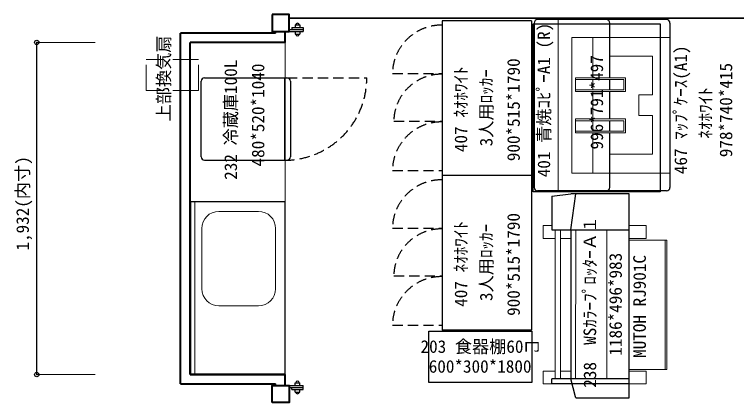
# Model space of a CAD drawing. Units: millimetres at full size, sheet at 1:50; details may follow other scales. Extents: x -9796 to 9869, y -7043 to 6939.
# Drawn here: x 686 to 4891, y 343 to 2601 of the extents above; entities that cross this region are included whole.
import ezdxf
from ezdxf.enums import TextEntityAlignment as Align

# ---------------------------------------------------------------- set-up
doc = ezdxf.new("R2010")
doc.units = ezdxf.units.MM
doc.header["$LTSCALE"] = 50
doc.header["$PDMODE"] = 32
doc.header["$PDSIZE"] = 25
doc.linetypes.add('DASHED1', pattern=[1.8, 1.2, -0.6])
doc.linetypes.add('DASHED3', pattern=[4, 3, -1])
for name, color, linetype, lineweight in [('0-1', 7, 'Continuous', 25), ('0-2', 7, 'Continuous', 25), ('0-3', 7, 'Continuous', 25)]:
    doc.layers.add(name, color=color, linetype=linetype, lineweight=lineweight)
doc.styles.add('ＭＳ ゴシック', font='')
doc.styles.get('ＭＳ ゴシック').set_extended_font_data('MS Gothic')

msp = doc.modelspace()

# ---------------------------------------------------------------- linework, layer by layer
at = {"layer": '0-1'}
for p, q in [((2301.88, 2525.12), (2366.88, 2525.12)), ((2301.88, 2525.12), (2301.88, 2513.12)), ((2320.38, 2540.12), (2348.38, 2540.12)), ((2320.38, 2540.12), (2320.38, 2525.12)), ((2348.38, 2540.12), (2348.38, 2525.12)), ((2366.88, 2525.12), (2366.88, 2501.12)), ((2286.88, 2513.12), (2366.88, 2513.12)), ((2286.88, 2501.12), (2366.88, 2501.12)), ((2320.38, 2501.12), (2320.38, 2486.12)), ((2320.38, 2486.12), (2348.38, 2486.12)), ((2348.38, 2501.12), (2348.38, 2486.12)), ((816.11, 506.12), (816.11, 2438.12)), ((1712.14, 1510.44), (1712.14, 510.44)), ((2262.14, 1510.44), (1712.14, 1510.44)), ((2286.88, 443.12), (2366.88, 443.12)), ((2286.88, 431.12), (2366.88, 431.12)), ((2301.88, 419.12), (2301.88, 431.12)), ((2320.38, 458.12), (2348.38, 458.12)), ((2320.38, 443.12), (2320.38, 458.12)), ((2348.38, 443.12), (2348.38, 458.12)), ((2366.88, 419.12), (2366.88, 443.12)), ((2301.88, 419.12), (2366.88, 419.12)), ((2320.38, 404.12), (2320.38, 419.12)), ((2320.38, 404.12), (2348.38, 404.12)), ((2348.38, 404.12), (2348.38, 419.12))]:
    msp.add_line(p, q, dxfattribs=at)
at = {"layer": '0-1', "color": 2, "lineweight": 40}
for p, q in [((1653.88, 451.12), (1653.88, 2493.12)), ((2206.88, 2493.12), (1653.88, 2493.12)), ((2206.88, 2493.12), (2206.88, 2501.12)), ((2261.88, 2438.12), (2261.88, 2501.12)), ((1708.88, 506.12), (1708.88, 2438.12)), ((2261.88, 2438.12), (1708.88, 2438.12)), ((1708.88, 506.12), (2261.88, 506.12)), ((2261.88, 443.12), (2261.88, 506.12)), ((1653.88, 451.12), (2206.88, 451.12)), ((2206.88, 443.12), (2206.88, 451.12))]:
    msp.add_line(p, q, dxfattribs=at)
at = {"layer": '0-1', "color": 4, "lineweight": 18}
for p, q in [((816.11, 2438.12), (1156.88, 2438.12)), ((2261.88, 506.12), (2261.88, 2438.12)), ((1737.14, 1510.44), (1737.14, 510.44)), ((2107.14, 1455.44), (1877.14, 1455.44)), ((1777.14, 1005.44), (1777.14, 1355.44)), ((2207.14, 1355.44), (2207.14, 1005.44)), ((2107.14, 905.44), (1877.14, 905.44)), ((816.11, 506.12), (1156.88, 506.12))]:
    msp.add_line(p, q, dxfattribs=at)
at = {"layer": '0-1', "color": 4, "linetype": 'DASHED3', "lineweight": 18}
for p, q in [((1453.88, 2158.12), (1453.88, 2338.12)), ((1758.88, 2158.12), (1453.88, 2158.12))]:
    msp.add_line(p, q, dxfattribs=at)
at = {"layer": '0-1', "color": 2, "lineweight": 40}
for points in [[(2186.88, 2601.12), (2186.88, 2501.12), (2286.88, 2501.12), (2286.88, 2601.12)], [(2186.88, 343.12), (2186.88, 443.12), (2286.88, 443.12), (2286.88, 343.12)]]:
    msp.add_lwpolyline(points, close=True, dxfattribs=at)
at = {"layer": '0-1', "color": 4, "linetype": 'DASHED3', "lineweight": 18}
msp.add_lwpolyline([(1758.88, 2158.12), (1758.88, 2338.12), (1453.88, 2338.12)], dxfattribs=at)
at = {"layer": '0-1'}
msp.add_lwpolyline([(1712.14, 510.44), (2262.14, 510.44), (2262.14, 1510.44)], dxfattribs=at)
for centre, start, end in [((2334.38, 2540.12), 0, 180), ((2334.38, 2486.12), 180, 0), ((2334.38, 458.12), 0, 180), ((2334.38, 404.12), 180, 0)]:
    msp.add_arc(centre, 10, start, end, dxfattribs=at)
at = {"layer": '0-1', "color": 4, "lineweight": 18}
for centre, start, end in [((1877.14, 1355.44), 90, 180), ((2107.14, 1355.44), 0, 90), ((1877.14, 1005.44), 180, 270), ((2107.14, 1005.44), 270, 0)]:
    msp.add_arc(centre, 100, start, end, dxfattribs=at)
at = {"layer": '0-1', "color": 4}
for p in [(816.11, 2438.12), (816.11, 506.12)]:
    msp.add_point(p, dxfattribs=at)
at = {"layer": '0-2', "color": 3, "lineweight": 35}
msp.add_line((2286.88, 2578.62), (7786.88, 2578.62), dxfattribs=at)
at = {"layer": '0-3'}
for p, q in [((4483.53, 2570.93), (3732.53, 2570.93)), ((3177.72, 2563.61), (3177.72, 1663.61)), ((3697.72, 2563.61), (3177.72, 2563.61)), ((3712.53, 2550.93), (3712.53, 1594.93)), ((4152.53, 2232.93), (4152.53, 2550.93)), ((4503.53, 2550.93), (4503.53, 1594.93)), ((1793.12, 2232.82), (2273.12, 2232.82)), ((1773.12, 1772.82), (1773.12, 2212.82)), ((2293.12, 2212.82), (2293.12, 1772.82)), ((4152.53, 2162.93), (4152.53, 2222.93)), ((4152.53, 1992.93), (4152.53, 2152.93)), ((4152.53, 1922.93), (4152.53, 1982.93)), ((4152.53, 1594.93), (4152.53, 1912.93)), ((1793.12, 1752.82), (2273.12, 1752.82)), ((3177.72, 1663.61), (3177.72, 763.61)), ((3697.72, 1663.61), (3177.72, 1663.61)), ((4483.53, 1574.93), (3732.53, 1574.93)), ((3815.3, 1544.53), (3925.3, 1557.25)), ((4265.3, 1557.25), (3925.3, 1557.25)), ((3925.3, 1347.25), (3955.3, 1557.25)), ((4265.3, 371.25), (4265.3, 1557.25)), ((3815.3, 1544.53), (3815.3, 1347.25)), ((3815.3, 1347.25), (4265.3, 1347.25)), ((3925.3, 1347.25), (3925.3, 481.25)), ((4265.3, 481.25), (3815.3, 481.25)), ((3815.3, 451.25), (3815.3, 481.25)), ((4265.3, 451.25), (3815.3, 451.25)), ((3955.3, 371.25), (4265.3, 371.25))]:
    msp.add_line(p, q, dxfattribs=at)
at = {"layer": '0-3', "color": 4, "lineweight": 18}
for p, q in [((3852.53, 2570.93), (3852.53, 1574.93)), ((3932.53, 2467.93), (4503.53, 2467.93)), ((3932.53, 2467.93), (3932.53, 1677.93)), ((4054.91, 2232.93), (4054.91, 2467.93)), ((4152.53, 2357.93), (4402.53, 2357.93)), ((4402.53, 2132.93), (4402.53, 2357.93)), ((2258.12, 2232.82), (2258.12, 1752.82)), ((4244.19, 2152.93), (4244.19, 2232.93)), ((3953.96, 2222.93), (4234.19, 2222.93)), ((4054.91, 2162.93), (4054.91, 2222.93)), ((3953.96, 2152.93), (4244.19, 2152.93)), ((4054.91, 1992.93), (4054.91, 2152.93)), ((3953.96, 1982.93), (4234.19, 1982.93)), ((4054.91, 1922.93), (4054.91, 1982.93)), ((4234.19, 1922.93), (4234.19, 1982.93)), ((4244.19, 1912.93), (4244.19, 1992.93)), ((4322.53, 2012.93), (4402.53, 2012.93)), ((4402.53, 1787.93), (4402.53, 2012.93)), ((3953.96, 1922.93), (4234.19, 1922.93)), ((3953.96, 1912.93), (4244.19, 1912.93)), ((4054.91, 1677.93), (4054.91, 1912.93)), ((4152.53, 1787.93), (4402.53, 1787.93)), ((3932.53, 1677.93), (4503.53, 1677.93)), ((3765.3, 1297.25), (3765.3, 1372.25)), ((3765.3, 1372.25), (3815.3, 1372.25)), ((3835.3, 481.25), (3835.3, 1347.25)), ((3865.3, 481.25), (3865.3, 1347.25)), ((3954.21, 481.25), (3955.09, 1347.25)), ((4135.3, 481.25), (4135.3, 1347.25)), ((4265.3, 1372.25), (4365.3, 1372.25)), ((4365.3, 1297.25), (4365.3, 1372.25)), ((3765.3, 1297.25), (3835.3, 1297.25)), ((3865.3, 1297.25), (3925.3, 1297.25)), ((4265.3, 1297.25), (4365.3, 1297.25)), ((4265.3, 1287.25), (4485.3, 1287.25)), ((4475.3, 1287.25), (4475.3, 536.25)), ((4485.3, 1287.25), (4485.3, 536.25)), ((3835.3, 526.25), (3765.3, 526.25)), ((3925.3, 526.25), (3865.3, 526.25)), ((4265.3, 536.25), (4485.3, 536.25)), ((4265.3, 526.25), (4365.3, 526.25)), ((4365.3, 451.25), (4365.3, 526.25)), ((4265.3, 451.25), (4365.3, 451.25))]:
    msp.add_line(p, q, dxfattribs=at)
at = {"layer": '0-3', "linetype": 'DASHED1'}
for p, q in [((2273.12, 2232.82), (2738.12, 2232.82)), ((2887.38, 2257.37), (3172.81, 2257.37)), ((2895.09, 1979.63), (3180.52, 1979.63)), ((2887.38, 1694.17), (3172.81, 1694.17)), ((2887.38, 1357.37), (3172.81, 1357.37)), ((2895.09, 1079.63), (3180.52, 1079.63)), ((2887.38, 794.17), (3172.81, 794.17))]:
    msp.add_line(p, q, dxfattribs=at)
at = {"layer": '0-3'}
for points in [[(3697.72, 2563.61), (3697.72, 1663.61), (3177.72, 1663.61)], [(3697.72, 1663.61), (3697.72, 763.61), (3177.72, 763.61)], [(3955.3, 371.25), (3954.1, 375.65), (3925.3, 481.25)]]:
    msp.add_lwpolyline(points, dxfattribs=at)
for points in [[(4446.26, 1568.26), (3706.26, 1568.26), (3706.26, 2546.26), (4446.26, 2546.26)], [(3098.47, 459.11), (3098.47, 759.11), (3698.47, 759.11), (3698.47, 459.11)]]:
    msp.add_lwpolyline(points, close=True, dxfattribs=at)
at = {"layer": '0-3', "color": 4, "lineweight": 18}
for points in [[(3953.96, 2152.93), (3953.96, 2232.93), (4244.19, 2232.93)], [(3953.96, 2162.93), (4234.19, 2162.93), (4234.19, 2222.93)], [(4322.53, 2012.93), (4322.53, 2132.93), (4402.53, 2132.93)], [(3953.96, 1912.93), (3953.96, 1992.93), (4244.19, 1992.93)], [(3815.3, 451.25), (3765.3, 451.25), (3765.3, 526.25)]]:
    msp.add_lwpolyline(points, dxfattribs=at)
at = {"layer": '0-3'}
for centre, start, end in [((3732.53, 2550.93), 90, 180), ((4132.53, 2550.93), 0, 90), ((4483.53, 2550.93), 0, 90), ((1793.12, 2212.82), 90, 180), ((2273.12, 2212.82), 0, 90), ((1793.12, 1772.82), 180, 270), ((2273.12, 1772.82), 270, 0), ((3732.53, 1594.93), 180, 270), ((4132.53, 1594.93), 270, 0), ((4483.53, 1594.93), 270, 0)]:
    msp.add_arc(centre, 20, start, end, dxfattribs=at)
at = {"layer": '0-3', "linetype": 'DASHED1'}
for centre, radius, start, end in [((3172.81, 2253.51), 285.46, 90, 179.22572), ((2258.12, 2232.82), 480, 270, 0), ((3172.81, 1975.77), 277.74, 90, 179.20427), ((3172.81, 1690.31), 285.46, 90, 179.22577), ((3172.81, 1353.51), 285.46, 90, 179.22572), ((3172.81, 1075.77), 277.74, 90, 179.20427), ((3172.81, 790.31), 285.46, 90, 179.22577)]:
    msp.add_arc(centre, radius, start, end, dxfattribs=at)

# ---------------------------------------------------------------- texts
at = {"layer": '0-1', "color": 4, "style": 'ＭＳ ゴシック'}
for s, p in [('上部換気扇', (1614.19, 1978.63)), ('1,932(内寸)', (792.45, 1227.29))]:
    msp.add_text(s, height=73.31, rotation=90, dxfattribs=at).set_placement(p, align=Align.BOTTOM_LEFT)
at = {"layer": '0-3', "color": 4, "style": 'ＭＳ ゴシック'}
for s, p in [('401 青焼ｺﾋﾟｰA1 (R)', (3827.77, 1653.89)), ('467 ﾏｯﾌﾟｹｰｽ(A1)', (4624.69, 1671.85)), ('996*791*497', (4135.67, 1815.41)), ('232 冷蔵庫100L', (2004.3, 1639.14)), ('900*515*1790', (3650.98, 1747.39)), ('978*740*415', (4887.76, 1770.5)), ('480*520*1040', (2163.48, 1716.79)), ('407 ﾈｵﾎﾜｲﾄ', (3344.6, 1800.05)), ('3人用ﾛｯｶｰ', (3491.82, 1833.7)), ('ﾈｵﾎﾜｲﾄ', (4768.18, 1878.12)), ('900*515*1790', (3650.98, 847.39)), ('407 ﾈｵﾎﾜｲﾄ', (3344.6, 900.05)), ('238\u3000WSｶﾗｰﾌﾟﾛｯﾀｰＡ１', (4095.63, 429.35)), ('3人用ﾛｯｶｰ', (3491.82, 933.7)), ('1186*496*983', (4244.94, 615.99)), ('MUTOH RJ901C', (4384.92, 602.92))]:
    msp.add_text(s, height=73.31, rotation=90, dxfattribs=at).set_placement(p, align=Align.BOTTOM_LEFT)
for s, p in [('203 食器棚60巾', (3051.08, 610.3)), ('600*300*1800', (3098.73, 494.79))]:
    msp.add_text(s, height=73.31, dxfattribs=at).set_placement(p, align=Align.BOTTOM_LEFT)

doc.saveas('drawing.dxf')
